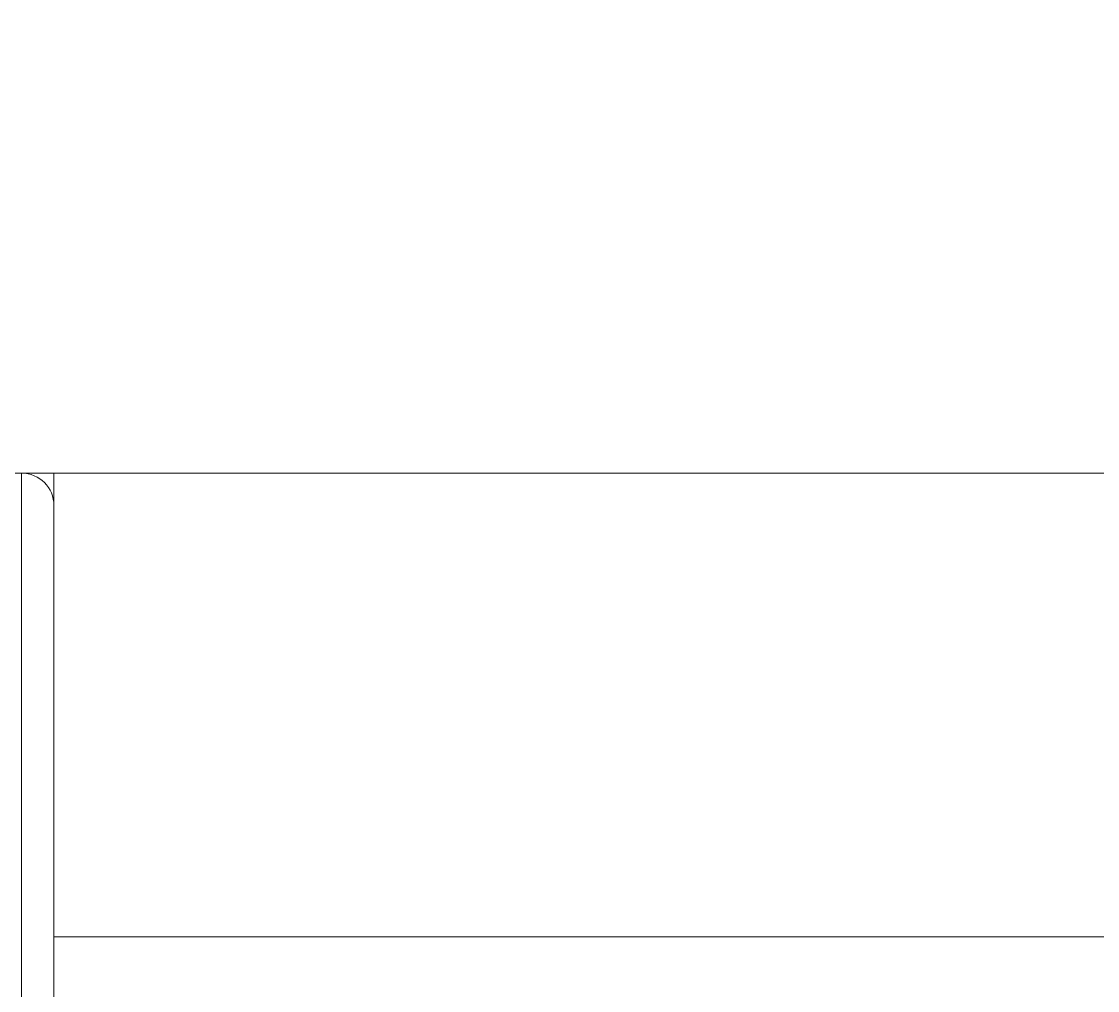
# Model space of a CAD drawing. Header units: millimetres. Extents: x -50460 to 50460, y -35640 to 35640.
# Drawn here: x -35165.94 to -35142.74, y 25670.79 to 25691.68 of the extents above; entities that cross this region are included whole.
import ezdxf

# ---------------------------------------------------------------- set-up
doc = ezdxf.new("R2010")
doc.units = ezdxf.units.MM
doc.set_wipeout_variables(frame=1)
for name, color, linetype, lineweight in [('EB0', 7, 'Continuous', 15), ('尺寸线层', 4, 'Continuous', 18), ('粗实线层', 7, 'Continuous', 15), ('粗实线层_1', 7, 'Continuous', 15), ('细实线层', 3, 'Continuous', 18)]:
    doc.layers.add(name, color=color, linetype=linetype, lineweight=lineweight)

# ---------------------------------------------------------------- blocks, each defined once
blk = doc.blocks.new('*X984')
at = {"layer": '粗实线层'}
for p, q in [((15.3, -42.5), (15.3, -52.5)), ((15.3, -42.5), (15.3, -66)), ((16, -62.5), (16, -42.5)), ((16, -66), (16, -42.5)), ((61, -62.5), (16, -62.5))]:
    blk.add_line(p, q, dxfattribs=at)
blk.add_arc((15.3, -53.2), 0.7, 0.0002, 90, dxfattribs=at)
blk = doc.blocks.new('*X986')
at = {"layer": 'EB0'}
blk.add_line((0, -10), (138.5, -10), dxfattribs=at)
blk = doc.blocks.new('*X947')
at = {"layer": '粗实线层_1'}
blk.add_blockref('*X984', (-961.5, 102.5), dxfattribs=at)
blk.add_wipeout([(-835, 60), (-835, 68.5), (-835, 68.5), (-836.5, 70), (-836.5, 70), (-881, 70), (-881, 70), (-893.5, 70), (-893.5, 70), (-975, 70), (-975, 70), (-975, 77.321), (-975, 77.321), (-986.223, 77.321), (-986.223, 77.321), (-986.304, 77.192), (-986.383, 77.061), (-986.46, 76.929), (-986.534, 76.796), (-986.606, 76.661), (-986.674, 76.525), (-986.741, 76.387), (-986.804, 76.249), (-986.865, 76.109), (-986.924, 75.968), (-986.979, 75.826), (-987.032, 75.683), (-987.082, 75.539), (-987.129, 75.394), (-987.174, 75.248), (-987.216, 75.101), (-987.255, 74.953), (-987.291, 74.805), (-987.324, 74.656), (-987.355, 74.507), (-987.382, 74.357), (-987.407, 74.206), (-987.429, 74.055), (-987.448, 73.904), (-987.464, 73.752), (-987.477, 73.6), (-987.487, 73.448), (-987.494, 73.295), (-987.499, 73.143), (-987.5, 72.99), (-987.5, 72.99), (-987.5, 60), (-987.5, 60), (-987.5, 47.01), (-987.5, 47.01), (-987.499, 46.857), (-987.494, 46.705), (-987.487, 46.552), (-987.477, 46.4), (-987.464, 46.248), (-987.448, 46.096), (-987.429, 45.945), (-987.407, 45.794), (-987.382, 45.643), (-987.355, 45.493), (-987.324, 45.344), (-987.291, 45.195), (-987.255, 45.047), (-987.216, 44.899), (-987.174, 44.752), (-987.129, 44.606), (-987.082, 44.461), (-987.032, 44.317), (-986.979, 44.174), (-986.924, 44.032), (-986.865, 43.891), (-986.804, 43.751), (-986.741, 43.613), (-986.674, 43.475), (-986.606, 43.339), (-986.534, 43.204), (-986.46, 43.071), (-986.383, 42.939), (-986.304, 42.808), (-986.223, 42.679), (-986.223, 42.679), (-975, 42.679), (-975, 42.679), (-975, 50), (-975, 50), (-893.5, 50), (-893.5, 50), (-881, 50), (-881, 50), (-836.5, 50), (-836.5, 50), (-835, 51.5), (-835, 51.5)]).dxf.layer = '粗实线层_1'
blk.add_blockref('*X986', (-975, 60), dxfattribs=at)
blk = doc.blocks.new('*X805')
at = {"layer": '细实线层'}
blk.add_blockref('*X947', (-1515, 4855), dxfattribs=at)

msp = doc.modelspace()

# ---------------------------------------------------------------- block references
at = {"layer": '尺寸线层'}
msp.add_blockref('*X805', (-32704.742, 20776.945), dxfattribs=at)

doc.saveas('drawing.dxf')
